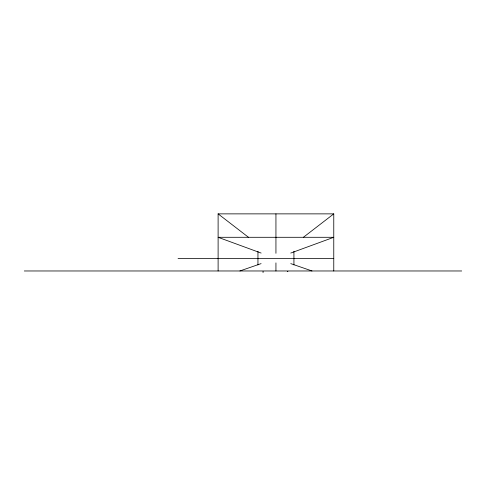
<?xml version="1.0" encoding="UTF-8"?>
<svg xmlns="http://www.w3.org/2000/svg" width="486" height="486" viewBox="0 0 486 486"><rect width="100%" height="100%" fill="white"/><g stroke="black" fill="none" stroke-linecap="round" stroke-linejoin="round"><path stroke-width="0.73" d="M287.864 271.303C286.631 271.741 288.374 271.577 287.287 271.388M263.26 271.923L262.859 271.941M263.26 272.032L262.908 272.051M303.361 237.326L333.767 213.87L333.767 270.969M290.75 253.06L333.767 237.296L218.111 237.296L261.128 253.06M239.884 270.969L261.091 263.625M287.724 271.413L287.542 271.413M218.111 270.969L218.111 213.87L333.767 213.87M178.058 258.485L333.767 258.485M24.3 270.969L461.7 270.969M290.786 263.625L312 270.969M218.111 213.87L248.516 237.326M293.927 251.28L293.927 264.913M275.939 213.87L275.939 237.156M275.939 237.296L275.939 253.303M275.939 262.89L275.939 270.969M257.951 251.28L257.951 264.913"/></g></svg>
